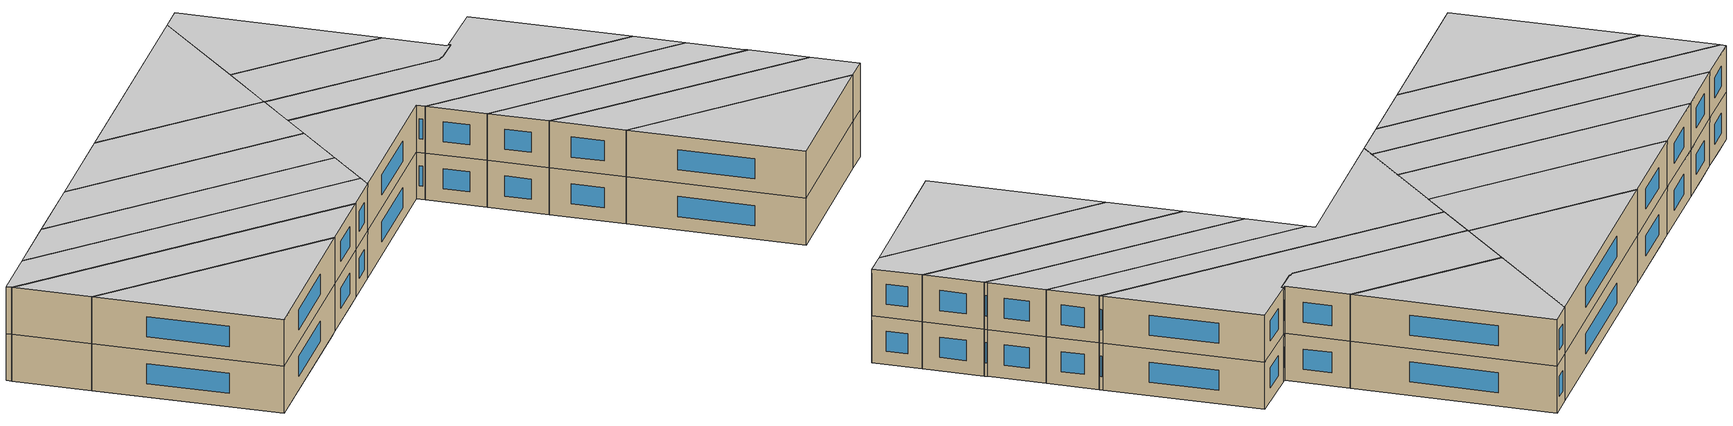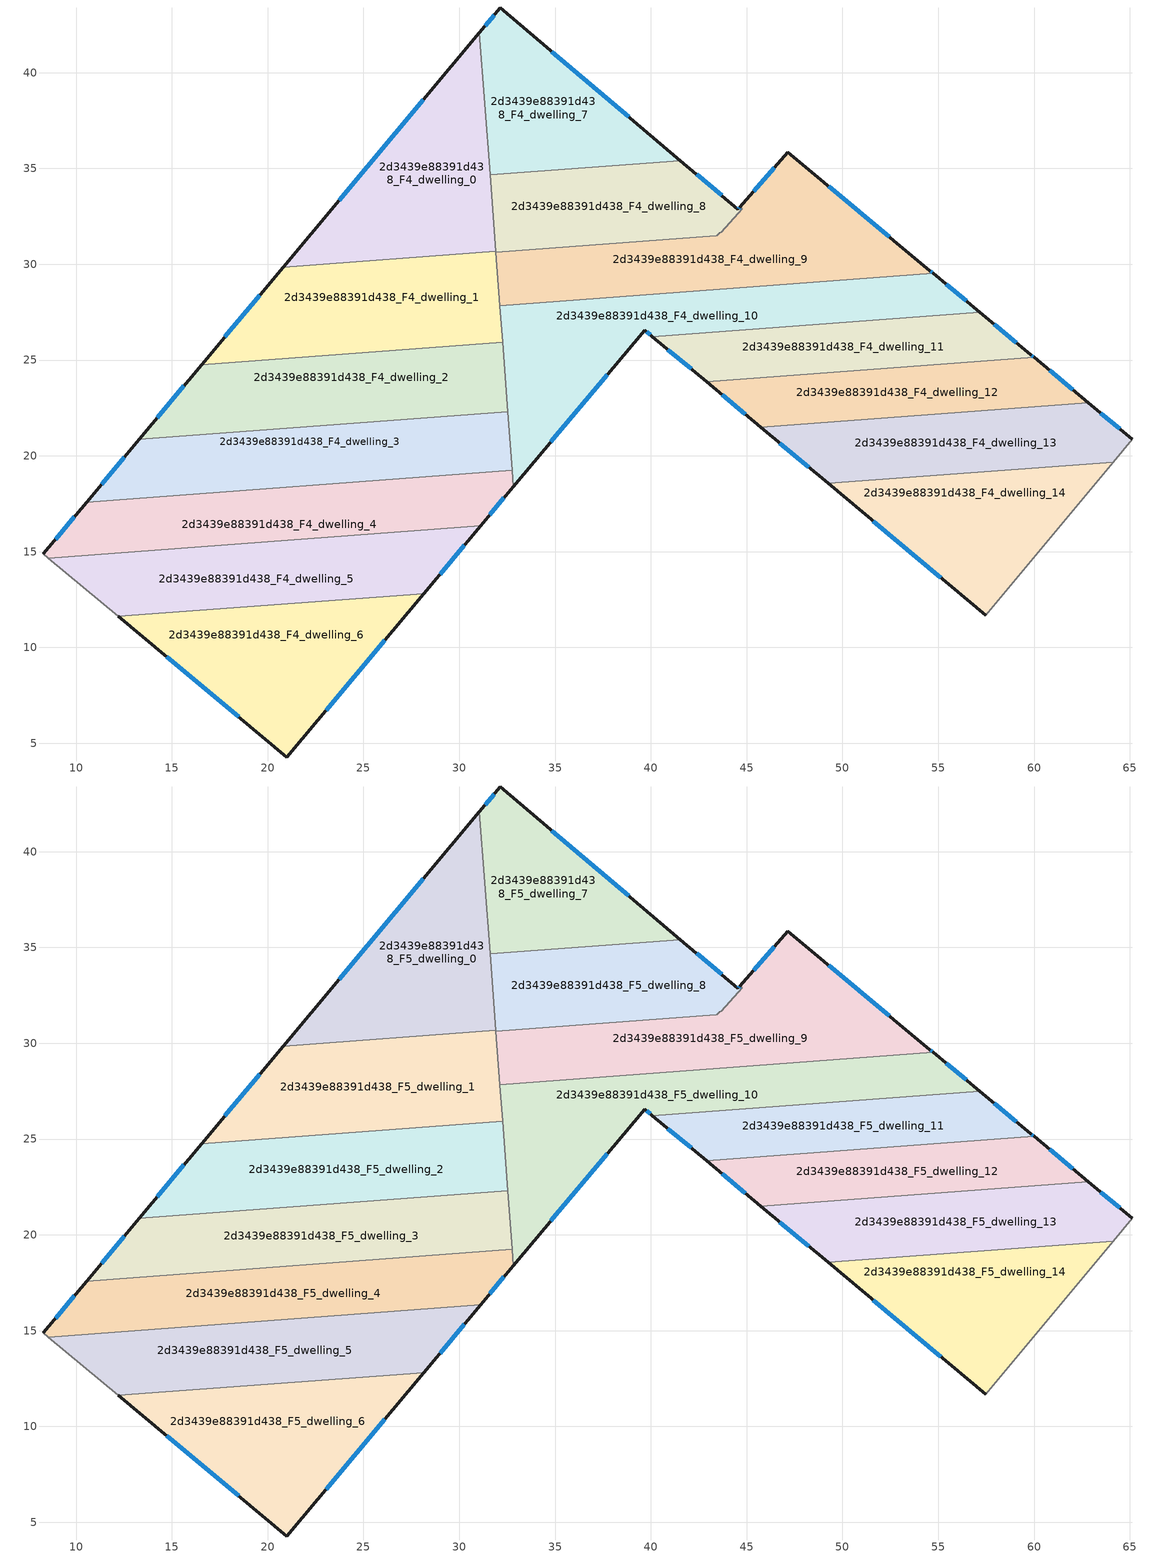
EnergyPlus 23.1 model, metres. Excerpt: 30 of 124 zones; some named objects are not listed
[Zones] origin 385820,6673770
2d3439e88391d438_F4_dwelling_0
 floor adiabatic (EU_floor_Construction): 31.05,42.09 31.91,30.67 20.8,29.84 z12
 wall outside (EU_wall_Construction): 31.05,42.09 20.8,29.84 z12:15
 wall to 2d3439e88391d438_F4_dwelling_1 (EU_wall_Construction): 20.8,29.84 31.91,30.67 z12:15
 wall to 2d3439e88391d438_F4_dwelling_7 (EU_wall_Construction): 31.61,34.67 31.05,42.09 z12:15
 wall to 2d3439e88391d438_F4_dwelling_8 (EU_wall_Construction): 31.91,30.67 31.61,34.67 z12:15
 window (EU_Window_Construction): 28.12,38.59 23.73,33.34 z12.86:14.14
2d3439e88391d438_F4_dwelling_1
 floor to 2d3439e88391d438_F3_dwelling_1 (EU_floor_Construction): 31.91,30.67 32.18,26.98 17.49,25.88 20.8,29.84 z12
 floor to 2d3439e88391d438_F3_dwelling_2 (EU_floor_Construction): 32.18,26.98 32.26,25.94 16.56,24.77 17.49,25.88 z12
 wall outside (EU_wall_Construction): 20.8,29.84 16.56,24.76 z12:15
 wall to 2d3439e88391d438_F4_dwelling_2 (EU_wall_Construction): 16.56,24.76 32.26,25.94 z12:15
 wall to 2d3439e88391d438_F4_dwelling_9 (EU_wall_Construction): 32.12,27.84 31.91,30.62 z12:15
 wall to 2d3439e88391d438_F4_dwelling_10 (EU_wall_Construction): 32.26,25.94 32.12,27.84 z12:15
 wall to 2d3439e88391d438_F4_dwelling_8 (EU_wall_Construction): 31.91,30.62 31.91,30.67 z12:15
 window (EU_Window_Construction): 19.59,28.39 17.77,26.21 z12.86:14.14
2d3439e88391d438_F4_dwelling_10
 floor to 2d3439e88391d438_F3_dwelling_11 (EU_floor_Construction): 57.16,27.5 40.08,26.22 39.67,26.57 32.83,18.39 32.12,27.84 54.73,29.53 z12
 wall outside (EU_wall_Construction): 57.16,27.5 54.73,29.53 / 32.83,18.39 39.67,26.57 40.08,26.22 z12:15
 wall to 2d3439e88391d438_F4_dwelling_9 (EU_wall_Construction): 54.73,29.53 32.12,27.84 z12:15
 wall to 2d3439e88391d438_F4_dwelling_11 (EU_wall_Construction): 40.08,26.22 57.16,27.5 z12:15
 wall to 2d3439e88391d438_F4_dwelling_2 (EU_wall_Construction): 32.26,25.94 32.53,22.31 z12:15
 wall to 2d3439e88391d438_F4_dwelling_3 (EU_wall_Construction): 32.53,22.31 32.76,19.25 z12:15
 wall to 2d3439e88391d438_F4_dwelling_4 (EU_wall_Construction): 32.76,19.25 32.83,18.39 z12:15
 window (EU_Window_Construction): 56.47,28.08 55.42,28.95 / 39.79,26.47 39.96,26.32 / 34.78,20.73 37.72,24.23 z12.86:14.14
2d3439e88391d438_F4_dwelling_11
 floor to 2d3439e88391d438_F3_dwelling_12 (EU_floor_Construction): 59.84,25.27 60,25.13 42.91,23.86 40.08,26.22 57.16,27.5 z12
 wall outside (EU_wall_Construction): 60,25.13 59.84,25.27 57.16,27.5 / 40.08,26.22 42.91,23.86 z12:15
 wall to 2d3439e88391d438_F4_dwelling_12 (EU_wall_Construction): 42.91,23.86 60,25.13 z12:15
 window (EU_Window_Construction): 59.07,25.91 57.93,26.87 / 59.95,25.17 59.88,25.23 / 40.89,25.55 42.1,24.53 z12.86:14.14
2d3439e88391d438_F4_dwelling_12
 floor to 2d3439e88391d438_F3_dwelling_13 (EU_floor_Construction): 62.83,22.78 45.73,21.5 42.91,23.86 60,25.13 z12
 wall outside (EU_wall_Construction): 42.91,23.86 45.73,21.5 / 62.83,22.78 60,25.13 z12:15
 wall to 2d3439e88391d438_F4_dwelling_13 (EU_wall_Construction): 45.73,21.5 62.83,22.78 z12:15
 window (EU_Window_Construction): 43.72,23.18 44.93,22.17 / 62.02,23.45 60.81,24.46 z12.86:14.14
2d3439e88391d438_F4_dwelling_13
 floor to 2d3439e88391d438_F3_dwelling_14 (EU_floor_Construction): 65.13,20.86 64.13,19.67 49.25,18.55 45.73,21.5 62.83,22.78 z12
 wall outside (EU_wall_Construction): 45.73,21.5 49.25,18.55 / 65.13,20.86 62.83,22.78 z12:15
 wall adiabatic (EU_wall_Construction): 64.13,19.67 65.13,20.86 z12:15
 wall to 2d3439e88391d438_F4_dwelling_14 (EU_wall_Construction): 49.25,18.55 64.13,19.67 z12:15
 window (EU_Window_Construction): 46.74,20.66 48.24,19.4 / 64.47,21.41 63.49,22.23 z12.86:14.14
2d3439e88391d438_F4_dwelling_14
 floor to 2d3439e88391d438_F3_dwelling_15 (EU_floor_Construction): 64.13,19.67 57.47,11.67 49.25,18.55 z12
 wall outside (EU_wall_Construction): 49.25,18.55 57.47,11.67 z12:15
 wall adiabatic (EU_wall_Construction): 57.47,11.67 64.13,19.67 z12:15
 window (EU_Window_Construction): 51.6,16.59 55.12,13.64 z12.86:14.14
2d3439e88391d438_F4_dwelling_2
 floor to 2d3439e88391d438_F3_dwelling_2 (EU_floor_Construction): 32.26,25.94 32.44,23.59 14.45,22.24 16.56,24.77 z12
 floor to 2d3439e88391d438_F3_dwelling_3 (EU_floor_Construction): 32.44,23.59 32.53,22.31 13.3,20.87 14.45,22.24 z12
 wall outside (EU_wall_Construction): 16.56,24.76 13.3,20.87 z12:15
 wall to 2d3439e88391d438_F4_dwelling_3 (EU_wall_Construction): 13.3,20.87 32.53,22.31 z12:15
 window (EU_Window_Construction): 15.63,23.65 14.23,21.98 z12.86:14.14
2d3439e88391d438_F4_dwelling_3
 floor to 2d3439e88391d438_F3_dwelling_3 (EU_floor_Construction): 32.53,22.31 32.65,20.73 11.88,19.17 13.3,20.87 z12
 floor to 2d3439e88391d438_F3_dwelling_4 (EU_floor_Construction): 32.65,20.73 32.76,19.25 10.55,17.59 11.88,19.17 z12
 wall outside (EU_wall_Construction): 13.3,20.87 10.55,17.59 z12:15
 wall to 2d3439e88391d438_F4_dwelling_4 (EU_wall_Construction): 10.55,17.59 32.76,19.25 z12:15
 window (EU_Window_Construction): 12.52,19.93 11.34,18.53 z12.86:14.14
2d3439e88391d438_F4_dwelling_4
 floor to 2d3439e88391d438_F3_dwelling_5 (EU_floor_Construction): 32.66,18.19 31.11,16.34 8.56,14.66 8.29,14.88 9.61,16.47 z12
 floor to 2d3439e88391d438_F3_dwelling_4 (EU_floor_Construction): 32.76,19.25 32.83,18.39 32.66,18.19 9.61,16.47 10.55,17.59 z12
 wall outside (EU_wall_Construction): 31.11,16.34 32.83,18.39 / 10.55,17.59 8.29,14.88 z12:15
 wall to 2d3439e88391d438_F4_dwelling_5 (EU_wall_Construction): 8.56,14.66 31.11,16.34 z12:15
 wall adiabatic (EU_wall_Construction): 8.29,14.88 8.56,14.66 z12:15
 window (EU_Window_Construction): 31.6,16.93 32.34,17.81 / 9.91,16.82 8.94,15.66 z12.86:14.14
2d3439e88391d438_F4_dwelling_5
 floor to 2d3439e88391d438_F3_dwelling_5 (EU_floor_Construction): 31.11,16.34 30.46,15.56 9.37,13.99 8.56,14.66 z12
 floor to 2d3439e88391d438_F3_dwelling_6 (EU_floor_Construction): 30.46,15.56 28.15,12.81 12.21,11.62 9.37,13.99 z12
 wall outside (EU_wall_Construction): 28.15,12.81 31.11,16.34 z12:15
 wall to 2d3439e88391d438_F4_dwelling_6 (EU_wall_Construction): 12.21,11.62 28.15,12.81 z12:15
 wall adiabatic (EU_wall_Construction): 8.56,14.66 12.21,11.62 z12:15
 window (EU_Window_Construction): 29,13.82 30.27,15.33 z12.86:14.14
2d3439e88391d438_F4_dwelling_6
 floor to 2d3439e88391d438_F3_dwelling_6 (EU_floor_Construction): 28.15,12.81 27.69,12.26 12.78,11.14 12.21,11.62 z12
 floor to 2d3439e88391d438_F3_dwelling_7 (EU_floor_Construction): 27.69,12.26 21.01,4.28 12.78,11.14 z12
 wall outside (EU_wall_Construction): 12.21,11.62 21.01,4.28 28.15,12.81 z12:15
 window (EU_Window_Construction): 14.72,9.52 18.49,6.38 / 23.05,6.72 26.11,10.37 z12.86:14.14
2d3439e88391d438_F4_dwelling_7
 floor to 2d3439e88391d438_F3_dwelling_8 (EU_floor_Construction): 41.54,35.41 31.61,34.67 31.05,42.09 32.13,43.37 z12
 wall outside (EU_wall_Construction): 41.54,35.41 32.13,43.37 31.05,42.09 z12:15
 wall to 2d3439e88391d438_F4_dwelling_8 (EU_wall_Construction): 31.61,34.67 41.54,35.41 z12:15
 window (EU_Window_Construction): 31.82,43.01 31.36,42.45 / 38.85,37.69 34.82,41.1 z12.86:14.14
2d3439e88391d438_F4_dwelling_8
 floor to 2d3439e88391d438_F3_dwelling_9 (EU_floor_Construction): 44.65,32.99 44.76,32.89 44.56,32.66 43.68,31.66 43.59,31.65 43.43,31.48 31.91,30.62 31.61,34.67 41.54,35.41 44.55,32.87 z12
 wall outside (EU_wall_Construction): 44.65,32.99 44.55,32.87 41.54,35.41 / 43.59,31.65 43.61,31.65 z12:15
 wall to 2d3439e88391d438_F4_dwelling_9 (EU_wall_Construction): 44.57,32.67 44.76,32.89 44.65,32.99 / 43.61,31.65 43.68,31.66 44.56,32.66 / 31.91,30.62 43.43,31.48 43.59,31.65 z12:15
 window (EU_Window_Construction): 43.69,33.6 42.4,34.68 / 44.62,32.95 44.58,32.9 z12.86:14.14
2d3439e88391d438_F4_dwelling_9
 floor to 2d3439e88391d438_F3_dwelling_10 (EU_floor_Construction): 54.56,29.67 54.73,29.53 32.12,27.84 31.91,30.62 43.43,31.49 43.61,31.65 43.68,31.66 44.57,32.67 44.76,32.89 44.65,32.99 47.16,35.84 z12
 wall outside (EU_wall_Construction): 54.73,29.53 54.56,29.67 47.16,35.84 44.65,32.99 / 43.61,31.65 43.6,31.65 z12:15
 window (EU_Window_Construction): 46.44,35.03 45.37,33.8 / 52.45,31.43 49.27,34.08 / 54.68,29.57 54.61,29.63 z12.86:14.14
2d3439e88391d438_F5_dwelling_0
 floor to 2d3439e88391d438_F4_dwelling_0 (EU_floor_Construction): 31.05,42.09 31.91,30.67 20.8,29.84 z15
 wall outside (EU_wall_Construction): 31.05,42.09 20.8,29.84 z15:18
 wall to 2d3439e88391d438_F5_dwelling_1 (EU_wall_Construction): 20.8,29.84 31.91,30.67 z15:18
 wall to 2d3439e88391d438_F5_dwelling_7 (EU_wall_Construction): 31.61,34.67 31.05,42.09 z15:18
 wall to 2d3439e88391d438_F5_dwelling_8 (EU_wall_Construction): 31.91,30.67 31.61,34.67 z15:18
 window (EU_Window_Construction): 28.12,38.59 23.73,33.34 z15.86:17.14
 ceiling to 2d3439e88391d438_F6_dwelling_0 (EU_floor_Construction): 31.91,30.67 31.05,42.09 20.8,29.84 z18
2d3439e88391d438_F5_dwelling_1
 floor to 2d3439e88391d438_F4_dwelling_1 (EU_floor_Construction): 31.91,30.67 32.26,25.94 16.56,24.76 20.8,29.84 z15
 wall outside (EU_wall_Construction): 20.8,29.84 16.56,24.76 z15:18
 wall to 2d3439e88391d438_F5_dwelling_2 (EU_wall_Construction): 16.56,24.76 32.26,25.94 z15:18
 wall to 2d3439e88391d438_F5_dwelling_9 (EU_wall_Construction): 32.12,27.84 31.91,30.62 z15:18
 wall to 2d3439e88391d438_F5_dwelling_10 (EU_wall_Construction): 32.26,25.94 32.12,27.84 z15:18
 wall to 2d3439e88391d438_F5_dwelling_8 (EU_wall_Construction): 31.91,30.62 31.91,30.67 z15:18
 window (EU_Window_Construction): 19.59,28.39 17.77,26.21 z15.86:17.14
 ceiling to 2d3439e88391d438_F6_dwelling_1 (EU_floor_Construction): 32.26,25.94 31.91,30.67 20.8,29.84 16.56,24.76 z18
2d3439e88391d438_F5_dwelling_10
 floor to 2d3439e88391d438_F4_dwelling_10 (EU_floor_Construction): 57.16,27.5 40.08,26.22 39.67,26.57 32.83,18.39 32.12,27.84 54.73,29.53 z15
 wall outside (EU_wall_Construction): 57.16,27.5 54.73,29.53 / 32.83,18.39 39.67,26.57 40.08,26.22 z15:18
 wall to 2d3439e88391d438_F5_dwelling_9 (EU_wall_Construction): 54.73,29.53 32.12,27.84 z15:18
 wall to 2d3439e88391d438_F5_dwelling_11 (EU_wall_Construction): 40.08,26.22 57.16,27.5 z15:18
 wall to 2d3439e88391d438_F5_dwelling_2 (EU_wall_Construction): 32.26,25.94 32.53,22.31 z15:18
 wall to 2d3439e88391d438_F5_dwelling_3 (EU_wall_Construction): 32.53,22.31 32.76,19.25 z15:18
 wall to 2d3439e88391d438_F5_dwelling_4 (EU_wall_Construction): 32.76,19.25 32.83,18.39 z15:18
 window (EU_Window_Construction): 56.47,28.08 55.42,28.95 / 39.79,26.47 39.96,26.32 / 34.78,20.73 37.72,24.23 z15.86:17.14
 ceiling to 2d3439e88391d438_F6_dwelling_10 (EU_floor_Construction): 57.16,27.5 54.73,29.53 32.12,27.84 32.83,18.39 39.67,26.57 40.08,26.22 z18
2d3439e88391d438_F5_dwelling_11
 floor to 2d3439e88391d438_F4_dwelling_11 (EU_floor_Construction): 59.84,25.27 60,25.13 42.91,23.86 40.08,26.22 57.16,27.5 z15
 wall outside (EU_wall_Construction): 60,25.13 59.84,25.27 57.16,27.5 / 40.08,26.22 42.91,23.86 z15:18
 wall to 2d3439e88391d438_F5_dwelling_12 (EU_wall_Construction): 42.91,23.86 60,25.13 z15:18
 window (EU_Window_Construction): 59.07,25.91 57.93,26.87 / 59.95,25.17 59.88,25.23 / 40.89,25.55 42.1,24.53 z15.86:17.14
 ceiling to 2d3439e88391d438_F6_dwelling_11 (EU_floor_Construction): 60,25.13 59.84,25.27 57.16,27.5 40.08,26.22 42.91,23.86 z18
2d3439e88391d438_F5_dwelling_12
 floor to 2d3439e88391d438_F4_dwelling_12 (EU_floor_Construction): 62.83,22.78 45.73,21.5 42.91,23.86 60,25.13 z15
 wall outside (EU_wall_Construction): 42.91,23.86 45.73,21.5 / 62.83,22.78 60,25.13 z15:18
 wall to 2d3439e88391d438_F5_dwelling_13 (EU_wall_Construction): 45.73,21.5 62.83,22.78 z15:18
 window (EU_Window_Construction): 43.72,23.18 44.93,22.17 / 62.02,23.45 60.81,24.46 z15.86:17.14
 ceiling to 2d3439e88391d438_F6_dwelling_12 (EU_floor_Construction): 62.83,22.78 60,25.13 42.91,23.86 45.73,21.5 z18
2d3439e88391d438_F5_dwelling_13
 floor to 2d3439e88391d438_F4_dwelling_13 (EU_floor_Construction): 65.13,20.86 64.13,19.67 49.25,18.55 45.73,21.5 62.83,22.78 z15
 wall outside (EU_wall_Construction): 45.73,21.5 49.25,18.55 / 65.13,20.86 62.83,22.78 z15:18
 wall adiabatic (EU_wall_Construction): 64.13,19.67 65.13,20.86 z15:18
 wall to 2d3439e88391d438_F5_dwelling_14 (EU_wall_Construction): 49.25,18.55 64.13,19.67 z15:18
 window (EU_Window_Construction): 46.74,20.66 48.24,19.4 / 64.47,21.41 63.49,22.23 z15.86:17.14
 ceiling to 2d3439e88391d438_F6_dwelling_13 (EU_floor_Construction): 64.13,19.67 65.13,20.86 62.83,22.78 45.73,21.5 49.25,18.55 z18
2d3439e88391d438_F5_dwelling_14
 floor to 2d3439e88391d438_F4_dwelling_14 (EU_floor_Construction): 64.13,19.67 57.47,11.67 49.25,18.55 z15
 wall outside (EU_wall_Construction): 49.25,18.55 57.47,11.67 z15:18
 wall adiabatic (EU_wall_Construction): 57.47,11.67 64.13,19.67 z15:18
 window (EU_Window_Construction): 51.6,16.59 55.12,13.64 z15.86:17.14
 ceiling to 2d3439e88391d438_F6_dwelling_14 (EU_floor_Construction): 57.47,11.67 64.13,19.67 49.25,18.55 z18
2d3439e88391d438_F5_dwelling_2
 floor to 2d3439e88391d438_F4_dwelling_2 (EU_floor_Construction): 32.26,25.94 32.53,22.31 13.3,20.87 16.56,24.76 z15
 wall outside (EU_wall_Construction): 16.56,24.76 13.3,20.87 z15:18
 wall to 2d3439e88391d438_F5_dwelling_3 (EU_wall_Construction): 13.3,20.87 32.53,22.31 z15:18
 window (EU_Window_Construction): 15.63,23.65 14.23,21.98 z15.86:17.14
 ceiling to 2d3439e88391d438_F6_dwelling_2 (EU_floor_Construction): 32.53,22.31 32.26,25.94 16.56,24.76 13.3,20.87 z18
2d3439e88391d438_F5_dwelling_3
 floor to 2d3439e88391d438_F4_dwelling_3 (EU_floor_Construction): 32.53,22.31 32.76,19.25 10.55,17.59 13.3,20.87 z15
 wall outside (EU_wall_Construction): 13.3,20.87 10.55,17.59 z15:18
 wall to 2d3439e88391d438_F5_dwelling_4 (EU_wall_Construction): 10.55,17.59 32.76,19.25 z15:18
 window (EU_Window_Construction): 12.52,19.93 11.34,18.53 z15.86:17.14
 ceiling to 2d3439e88391d438_F6_dwelling_3 (EU_floor_Construction): 32.76,19.25 32.53,22.31 13.3,20.87 10.55,17.59 z18
2d3439e88391d438_F5_dwelling_4
 floor to 2d3439e88391d438_F4_dwelling_4 (EU_floor_Construction): 32.76,19.25 32.83,18.39 31.11,16.34 8.56,14.66 8.29,14.88 10.55,17.59 z15
 wall outside (EU_wall_Construction): 31.11,16.34 32.83,18.39 / 10.55,17.59 8.29,14.88 z15:18
 wall to 2d3439e88391d438_F5_dwelling_5 (EU_wall_Construction): 8.56,14.66 31.11,16.34 z15:18
 wall adiabatic (EU_wall_Construction): 8.29,14.88 8.56,14.66 z15:18
 window (EU_Window_Construction): 31.6,16.93 32.34,17.81 / 9.91,16.82 8.94,15.66 z15.86:17.14
 ceiling to 2d3439e88391d438_F6_dwelling_4 (EU_floor_Construction): 31.11,16.34 32.83,18.39 32.76,19.25 10.55,17.59 8.29,14.88 8.56,14.66 z18
2d3439e88391d438_F5_dwelling_5
 floor to 2d3439e88391d438_F4_dwelling_5 (EU_floor_Construction): 31.11,16.34 28.15,12.81 12.21,11.62 8.56,14.66 z15
 wall outside (EU_wall_Construction): 28.15,12.81 31.11,16.34 z15:18
 wall to 2d3439e88391d438_F5_dwelling_6 (EU_wall_Construction): 12.21,11.62 28.15,12.81 z15:18
 wall adiabatic (EU_wall_Construction): 8.56,14.66 12.21,11.62 z15:18
 window (EU_Window_Construction): 29,13.82 30.27,15.33 z15.86:17.14
 ceiling to 2d3439e88391d438_F6_dwelling_5 (EU_floor_Construction): 28.15,12.81 31.11,16.34 8.56,14.66 12.21,11.62 z18
2d3439e88391d438_F5_dwelling_6
 floor to 2d3439e88391d438_F4_dwelling_6 (EU_floor_Construction): 28.15,12.81 21.01,4.28 12.21,11.62 z15
 wall outside (EU_wall_Construction): 12.21,11.62 21.01,4.28 28.15,12.81 z15:18
 window (EU_Window_Construction): 14.72,9.52 18.49,6.38 / 23.05,6.72 26.11,10.37 z15.86:17.14
 ceiling to 2d3439e88391d438_F6_dwelling_6 (EU_floor_Construction): 21.01,4.28 28.15,12.81 12.21,11.62 z18
2d3439e88391d438_F5_dwelling_7
 floor to 2d3439e88391d438_F4_dwelling_7 (EU_floor_Construction): 41.54,35.41 31.61,34.67 31.05,42.09 32.13,43.37 z15
 wall outside (EU_wall_Construction): 41.54,35.41 32.13,43.37 31.05,42.09 z15:18
 wall to 2d3439e88391d438_F5_dwelling_8 (EU_wall_Construction): 31.61,34.67 41.54,35.41 z15:18
 window (EU_Window_Construction): 31.82,43.01 31.36,42.45 / 38.85,37.69 34.82,41.1 z15.86:17.14
 ceiling to 2d3439e88391d438_F6_dwelling_7 (EU_floor_Construction): 41.54,35.41 32.13,43.37 31.05,42.09 31.61,34.67 z18
2d3439e88391d438_F5_dwelling_8
 floor to 2d3439e88391d438_F4_dwelling_8 (EU_floor_Construction): 44.65,32.99 44.76,32.89 44.56,32.66 43.68,31.66 43.59,31.65 43.43,31.48 31.91,30.62 31.61,34.67 41.54,35.41 44.55,32.87 z15
 wall outside (EU_wall_Construction): 44.65,32.99 44.55,32.87 41.54,35.41 / 43.59,31.65 43.61,31.65 z15:18
 wall to 2d3439e88391d438_F5_dwelling_9 (EU_wall_Construction): 44.57,32.67 44.76,32.89 44.65,32.99 / 43.61,31.65 43.68,31.66 44.56,32.66 / 31.91,30.62 43.43,31.48 43.59,31.65 z15:18
 window (EU_Window_Construction): 43.69,33.6 42.4,34.68 / 44.62,32.95 44.58,32.9 z15.86:17.14
 ceiling to 2d3439e88391d438_F6_dwelling_8 (EU_floor_Construction): 43.68,31.66 44.56,32.66 44.76,32.89 44.65,32.99 44.55,32.87 41.54,35.41 31.61,34.67 31.91,30.62 43.43,31.48 43.59,31.65 z18
2d3439e88391d438_F5_dwelling_9
 floor to 2d3439e88391d438_F4_dwelling_9 (EU_floor_Construction): 54.56,29.67 54.73,29.53 32.12,27.84 31.91,30.62 43.43,31.49 43.61,31.65 43.68,31.66 44.57,32.67 44.76,32.89 44.65,32.99 47.16,35.84 z15
 wall outside (EU_wall_Construction): 54.73,29.53 54.56,29.67 47.16,35.84 44.65,32.99 / 43.61,31.65 43.6,31.65 z15:18
 window (EU_Window_Construction): 46.44,35.03 45.37,33.8 / 52.45,31.43 49.27,34.08 / 54.68,29.57 54.61,29.63 z15.86:17.14
 ceiling to 2d3439e88391d438_F6_dwelling_9 (EU_floor_Construction): 54.73,29.53 54.56,29.67 47.16,35.84 44.65,32.99 44.76,32.89 44.57,32.67 43.68,31.66 43.61,31.65 43.43,31.49 31.91,30.62 32.12,27.84 z18
[Building]
EU S2 Campaign: North Axis=0; Terrain=City; Solar Distribution=FullExterior
[Site:Location]
Helsinki-Vantaa.AP: Latitude=60.317; Longitude=24.963; Time Zone=2; Elevation=54.6
[SizingPeriod:WeatherFileDays]
AnnualSizingPeriod: Begin Month=1; Begin Day of Month=1; End Month=12; End Day of Month=31; Day of Week for Start Day=Monday; Use Weather File Daylight Saving Period=No; Use Weather File Rain and Snow Indicators=No
[MATERIAL]
EU_InternalMass_Material: Roughness=MediumRough; Thickness=0.1; Conductivity=1; Density=1800; Specific Heat=900; Thermal Absorptance=0.9; Solar Absorptance=0.7; Visible Absorptance=0.7
[MATERIAL:NOMASS] Roughness=MediumRough; Thermal Absorptance=0.9; Solar Absorptance=0.7; Visible Absorptance=0.7
Name | Thermal Resistance
EU_wall_NoMass | 1.10183
EU_floor_NoMass | 1.70606
[WINDOWMATERIAL:SIMPLEGLAZINGSYSTEM]
EU_Window_SimpleGlazing: UFactor=3.11035; Solar Heat Gain Coefficient=0.8; Visible Transmittance=0.8
[CONSTRUCTION]
EU_wall_Construction: EU_wall_NoMass
EU_floor_Construction: EU_floor_NoMass
EU_Window_Construction: EU_Window_SimpleGlazing
EU_InternalMass_Construction: EU_InternalMass_Material
[ZONE] Type=1; Multiplier=1; Ceiling Height=autocalculate; Floor Area=autocalculate; Part of Total Floor Area=Yes
Name | Volume
2d3439e88391d438_F4_dwelling_0; 2d3439e88391d438_F5_dwelling_0 | 191.226
2d3439e88391d438_F4_dwelling_1; 2d3439e88391d438_F5_dwelling_1 | 191.208
2d3439e88391d438_F4_dwelling_10; 2d3439e88391d438_F5_dwelling_10 | 234.283
2d3439e88391d438_F4_dwelling_11; 2d3439e88391d438_F5_dwelling_11 | 132.231
2d3439e88391d438_F4_dwelling_12; 2d3439e88391d438_F5_dwelling_12 | 131.886
2d3439e88391d438_F4_dwelling_13; 2d3439e88391d438_F5_dwelling_13 | 160.685
2d3439e88391d438_F4_dwelling_14; 2d3439e88391d438_F5_dwelling_14 | 167.336
2d3439e88391d438_F4_dwelling_2; 2d3439e88391d438_F5_dwelling_2 | 191.234
2d3439e88391d438_F4_dwelling_3; 2d3439e88391d438_F5_dwelling_3 | 191.284
2d3439e88391d438_F4_dwelling_4; 2d3439e88391d438_F5_dwelling_4 | 191.175
2d3439e88391d438_F4_dwelling_5; 2d3439e88391d438_F5_dwelling_5 | 191.249
2d3439e88391d438_F4_dwelling_6; 2d3439e88391d438_F5_dwelling_6 | 191.219
2d3439e88391d438_F4_dwelling_7; 2d3439e88391d438_F5_dwelling_7 | 142.233
2d3439e88391d438_F4_dwelling_8; 2d3439e88391d438_F5_dwelling_8 | 142.157
2d3439e88391d438_F4_dwelling_9; 2d3439e88391d438_F5_dwelling_9 | 227.856
[INTERNALMASS] Construction=EU_InternalMass_Construction
Name | Zone or ZoneList | Surface Area
2d3439e88391d438_F4_dwelling_0_EU_InternalMass | 2d3439e88391d438_F4_dwelling_0 | 63.7419
2d3439e88391d438_F4_dwelling_1_EU_InternalMass | 2d3439e88391d438_F4_dwelling_1 | 63.7363
2d3439e88391d438_F4_dwelling_2_EU_InternalMass | 2d3439e88391d438_F4_dwelling_2 | 63.7446
2d3439e88391d438_F4_dwelling_3_EU_InternalMass | 2d3439e88391d438_F4_dwelling_3 | 63.7614
2d3439e88391d438_F4_dwelling_4_EU_InternalMass | 2d3439e88391d438_F4_dwelling_4 | 63.7248
2d3439e88391d438_F4_dwelling_5_EU_InternalMass | 2d3439e88391d438_F4_dwelling_5 | 63.7494
2d3439e88391d438_F4_dwelling_6_EU_InternalMass | 2d3439e88391d438_F4_dwelling_6 | 63.7398
2d3439e88391d438_F4_dwelling_7_EU_InternalMass | 2d3439e88391d438_F4_dwelling_7 | 47.4139
2d3439e88391d438_F4_dwelling_8_EU_InternalMass | 2d3439e88391d438_F4_dwelling_8 | 47.3926
2d3439e88391d438_F4_dwelling_9_EU_InternalMass | 2d3439e88391d438_F4_dwelling_9 | 75.9204
2d3439e88391d438_F4_dwelling_10_EU_InternalMass | 2d3439e88391d438_F4_dwelling_10 | 78.1044
2d3439e88391d438_F4_dwelling_11_EU_InternalMass | 2d3439e88391d438_F4_dwelling_11 | 44.0696
2d3439e88391d438_F4_dwelling_12_EU_InternalMass | 2d3439e88391d438_F4_dwelling_12 | 43.9717
2d3439e88391d438_F4_dwelling_13_EU_InternalMass | 2d3439e88391d438_F4_dwelling_13 | 53.5613
2d3439e88391d438_F4_dwelling_14_EU_InternalMass | 2d3439e88391d438_F4_dwelling_14 | 55.7788
2d3439e88391d438_F5_dwelling_0_EU_InternalMass | 2d3439e88391d438_F5_dwelling_0 | 63.7419
2d3439e88391d438_F5_dwelling_1_EU_InternalMass | 2d3439e88391d438_F5_dwelling_1 | 63.7363
2d3439e88391d438_F5_dwelling_2_EU_InternalMass | 2d3439e88391d438_F5_dwelling_2 | 63.7446
2d3439e88391d438_F5_dwelling_3_EU_InternalMass | 2d3439e88391d438_F5_dwelling_3 | 63.7614
2d3439e88391d438_F5_dwelling_4_EU_InternalMass | 2d3439e88391d438_F5_dwelling_4 | 63.7248
2d3439e88391d438_F5_dwelling_5_EU_InternalMass | 2d3439e88391d438_F5_dwelling_5 | 63.7494
2d3439e88391d438_F5_dwelling_6_EU_InternalMass | 2d3439e88391d438_F5_dwelling_6 | 63.7398
2d3439e88391d438_F5_dwelling_7_EU_InternalMass | 2d3439e88391d438_F5_dwelling_7 | 47.4139
2d3439e88391d438_F5_dwelling_8_EU_InternalMass | 2d3439e88391d438_F5_dwelling_8 | 47.3926
2d3439e88391d438_F5_dwelling_9_EU_InternalMass | 2d3439e88391d438_F5_dwelling_9 | 75.9204
2d3439e88391d438_F5_dwelling_10_EU_InternalMass | 2d3439e88391d438_F5_dwelling_10 | 78.1044
2d3439e88391d438_F5_dwelling_11_EU_InternalMass | 2d3439e88391d438_F5_dwelling_11 | 44.0696
2d3439e88391d438_F5_dwelling_12_EU_InternalMass | 2d3439e88391d438_F5_dwelling_12 | 43.9717
2d3439e88391d438_F5_dwelling_13_EU_InternalMass | 2d3439e88391d438_F5_dwelling_13 | 53.5613
2d3439e88391d438_F5_dwelling_14_EU_InternalMass | 2d3439e88391d438_F5_dwelling_14 | 55.7788
[OTHEREQUIPMENT] Fuel Type=Electricity; Design Level Calculation Method=Watts/Area; Power per Zone Floor Area=1; Fraction Latent=0; Fraction Radiant=0; Fraction Lost=0; Carbon Dioxide Generation Rate=0; EndUse Subcategory=EU_Step8_InternalGains
Name | Zone or ZoneList or Space or SpaceList | Schedule
EU_Step8_InternalGain_2d3439e88391d438_F4_dwelling_0_f000 | 2d3439e88391d438_F4_dwelling_0 | EU_Step8_GainSchedule_2d3439e88391d438_F4_dwelling_0_f000
EU_Step8_InternalGain_2d3439e88391d438_F4_dwelling_1_f000 | 2d3439e88391d438_F4_dwelling_1 | EU_Step8_GainSchedule_2d3439e88391d438_F4_dwelling_1_f000
EU_Step8_InternalGain_2d3439e88391d438_F4_dwelling_2_f000 | 2d3439e88391d438_F4_dwelling_2 | EU_Step8_GainSchedule_2d3439e88391d438_F4_dwelling_2_f000
EU_Step8_InternalGain_2d3439e88391d438_F4_dwelling_3_f000 | 2d3439e88391d438_F4_dwelling_3 | EU_Step8_GainSchedule_2d3439e88391d438_F4_dwelling_3_f000
EU_Step8_InternalGain_2d3439e88391d438_F4_dwelling_4_f000 | 2d3439e88391d438_F4_dwelling_4 | EU_Step8_GainSchedule_2d3439e88391d438_F4_dwelling_4_f000
EU_Step8_InternalGain_2d3439e88391d438_F4_dwelling_5_f000 | 2d3439e88391d438_F4_dwelling_5 | EU_Step8_GainSchedule_2d3439e88391d438_F4_dwelling_5_f000
EU_Step8_InternalGain_2d3439e88391d438_F4_dwelling_6_f000 | 2d3439e88391d438_F4_dwelling_6 | EU_Step8_GainSchedule_2d3439e88391d438_F4_dwelling_6_f000
EU_Step8_InternalGain_2d3439e88391d438_F4_dwelling_7_f000 | 2d3439e88391d438_F4_dwelling_7 | EU_Step8_GainSchedule_2d3439e88391d438_F4_dwelling_7_f000
EU_Step8_InternalGain_2d3439e88391d438_F4_dwelling_8_f000 | 2d3439e88391d438_F4_dwelling_8 | EU_Step8_GainSchedule_2d3439e88391d438_F4_dwelling_8_f000
EU_Step8_InternalGain_2d3439e88391d438_F4_dwelling_9_f000 | 2d3439e88391d438_F4_dwelling_9 | EU_Step8_GainSchedule_2d3439e88391d438_F4_dwelling_9_f000
EU_Step8_InternalGain_2d3439e88391d438_F4_dwelling_10_f000 | 2d3439e88391d438_F4_dwelling_10 | EU_Step8_GainSchedule_2d3439e88391d438_F4_dwelling_10_f000
EU_Step8_InternalGain_2d3439e88391d438_F4_dwelling_11_f000 | 2d3439e88391d438_F4_dwelling_11 | EU_Step8_GainSchedule_2d3439e88391d438_F4_dwelling_11_f000
EU_Step8_InternalGain_2d3439e88391d438_F4_dwelling_12_f000 | 2d3439e88391d438_F4_dwelling_12 | EU_Step8_GainSchedule_2d3439e88391d438_F4_dwelling_12_f000
EU_Step8_InternalGain_2d3439e88391d438_F4_dwelling_13_f000 | 2d3439e88391d438_F4_dwelling_13 | EU_Step8_GainSchedule_2d3439e88391d438_F4_dwelling_13_f000
EU_Step8_InternalGain_2d3439e88391d438_F4_dwelling_14_f000 | 2d3439e88391d438_F4_dwelling_14 | EU_Step8_GainSchedule_2d3439e88391d438_F4_dwelling_14_f000
EU_Step8_InternalGain_2d3439e88391d438_F5_dwelling_0_f000 | 2d3439e88391d438_F5_dwelling_0 | EU_Step8_GainSchedule_2d3439e88391d438_F5_dwelling_0_f000
EU_Step8_InternalGain_2d3439e88391d438_F5_dwelling_1_f000 | 2d3439e88391d438_F5_dwelling_1 | EU_Step8_GainSchedule_2d3439e88391d438_F5_dwelling_1_f000
EU_Step8_InternalGain_2d3439e88391d438_F5_dwelling_2_f000 | 2d3439e88391d438_F5_dwelling_2 | EU_Step8_GainSchedule_2d3439e88391d438_F5_dwelling_2_f000
EU_Step8_InternalGain_2d3439e88391d438_F5_dwelling_3_f000 | 2d3439e88391d438_F5_dwelling_3 | EU_Step8_GainSchedule_2d3439e88391d438_F5_dwelling_3_f000
EU_Step8_InternalGain_2d3439e88391d438_F5_dwelling_4_f000 | 2d3439e88391d438_F5_dwelling_4 | EU_Step8_GainSchedule_2d3439e88391d438_F5_dwelling_4_f000
EU_Step8_InternalGain_2d3439e88391d438_F5_dwelling_5_f000 | 2d3439e88391d438_F5_dwelling_5 | EU_Step8_GainSchedule_2d3439e88391d438_F5_dwelling_5_f000
EU_Step8_InternalGain_2d3439e88391d438_F5_dwelling_6_f000 | 2d3439e88391d438_F5_dwelling_6 | EU_Step8_GainSchedule_2d3439e88391d438_F5_dwelling_6_f000
EU_Step8_InternalGain_2d3439e88391d438_F5_dwelling_7_f000 | 2d3439e88391d438_F5_dwelling_7 | EU_Step8_GainSchedule_2d3439e88391d438_F5_dwelling_7_f000
EU_Step8_InternalGain_2d3439e88391d438_F5_dwelling_8_f000 | 2d3439e88391d438_F5_dwelling_8 | EU_Step8_GainSchedule_2d3439e88391d438_F5_dwelling_8_f000
EU_Step8_InternalGain_2d3439e88391d438_F5_dwelling_9_f000 | 2d3439e88391d438_F5_dwelling_9 | EU_Step8_GainSchedule_2d3439e88391d438_F5_dwelling_9_f000
EU_Step8_InternalGain_2d3439e88391d438_F5_dwelling_10_f000 | 2d3439e88391d438_F5_dwelling_10 | EU_Step8_GainSchedule_2d3439e88391d438_F5_dwelling_10_f000
EU_Step8_InternalGain_2d3439e88391d438_F5_dwelling_11_f000 | 2d3439e88391d438_F5_dwelling_11 | EU_Step8_GainSchedule_2d3439e88391d438_F5_dwelling_11_f000
EU_Step8_InternalGain_2d3439e88391d438_F5_dwelling_12_f000 | 2d3439e88391d438_F5_dwelling_12 | EU_Step8_GainSchedule_2d3439e88391d438_F5_dwelling_12_f000
EU_Step8_InternalGain_2d3439e88391d438_F5_dwelling_13_f000 | 2d3439e88391d438_F5_dwelling_13 | EU_Step8_GainSchedule_2d3439e88391d438_F5_dwelling_13_f000
EU_Step8_InternalGain_2d3439e88391d438_F5_dwelling_14_f000 | 2d3439e88391d438_F5_dwelling_14 | EU_Step8_GainSchedule_2d3439e88391d438_F5_dwelling_14_f000
[ZONEVENTILATION:DESIGNFLOWRATE] Schedule=EU_AlwaysOn; Design Flow Rate Calculation Method=AirChanges/Hour; Air Changes per Hour=0.756316; Ventilation Type=Natural; Fan Pressure Rise=0; Fan Total Efficiency=1; Constant Term Coefficient=1; Temperature Term Coefficient=0; Velocity Term Coefficient=0; Velocity Squared Term Coefficient=0; Minimum Indoor Temperature=-100; Maximum Indoor Temperature=100; Delta Temperature=-100; Minimum Outdoor Temperature=-100; Maximum Outdoor Temperature=100; Maximum Wind Speed=40
Name | Zone or ZoneList or Space or SpaceList
EU_ConstantAir_2d3439e88391d438_F4_dwelling_0 | 2d3439e88391d438_F4_dwelling_0
EU_ConstantAir_2d3439e88391d438_F4_dwelling_1 | 2d3439e88391d438_F4_dwelling_1
EU_ConstantAir_2d3439e88391d438_F4_dwelling_2 | 2d3439e88391d438_F4_dwelling_2
EU_ConstantAir_2d3439e88391d438_F4_dwelling_3 | 2d3439e88391d438_F4_dwelling_3
EU_ConstantAir_2d3439e88391d438_F4_dwelling_4 | 2d3439e88391d438_F4_dwelling_4
EU_ConstantAir_2d3439e88391d438_F4_dwelling_5 | 2d3439e88391d438_F4_dwelling_5
EU_ConstantAir_2d3439e88391d438_F4_dwelling_6 | 2d3439e88391d438_F4_dwelling_6
EU_ConstantAir_2d3439e88391d438_F4_dwelling_7 | 2d3439e88391d438_F4_dwelling_7
EU_ConstantAir_2d3439e88391d438_F4_dwelling_8 | 2d3439e88391d438_F4_dwelling_8
EU_ConstantAir_2d3439e88391d438_F4_dwelling_9 | 2d3439e88391d438_F4_dwelling_9
EU_ConstantAir_2d3439e88391d438_F4_dwelling_10 | 2d3439e88391d438_F4_dwelling_10
EU_ConstantAir_2d3439e88391d438_F4_dwelling_11 | 2d3439e88391d438_F4_dwelling_11
EU_ConstantAir_2d3439e88391d438_F4_dwelling_12 | 2d3439e88391d438_F4_dwelling_12
EU_ConstantAir_2d3439e88391d438_F4_dwelling_13 | 2d3439e88391d438_F4_dwelling_13
EU_ConstantAir_2d3439e88391d438_F4_dwelling_14 | 2d3439e88391d438_F4_dwelling_14
EU_ConstantAir_2d3439e88391d438_F5_dwelling_0 | 2d3439e88391d438_F5_dwelling_0
EU_ConstantAir_2d3439e88391d438_F5_dwelling_1 | 2d3439e88391d438_F5_dwelling_1
EU_ConstantAir_2d3439e88391d438_F5_dwelling_2 | 2d3439e88391d438_F5_dwelling_2
EU_ConstantAir_2d3439e88391d438_F5_dwelling_3 | 2d3439e88391d438_F5_dwelling_3
EU_ConstantAir_2d3439e88391d438_F5_dwelling_4 | 2d3439e88391d438_F5_dwelling_4
EU_ConstantAir_2d3439e88391d438_F5_dwelling_5 | 2d3439e88391d438_F5_dwelling_5
EU_ConstantAir_2d3439e88391d438_F5_dwelling_6 | 2d3439e88391d438_F5_dwelling_6
EU_ConstantAir_2d3439e88391d438_F5_dwelling_7 | 2d3439e88391d438_F5_dwelling_7
EU_ConstantAir_2d3439e88391d438_F5_dwelling_8 | 2d3439e88391d438_F5_dwelling_8
EU_ConstantAir_2d3439e88391d438_F5_dwelling_9 | 2d3439e88391d438_F5_dwelling_9
EU_ConstantAir_2d3439e88391d438_F5_dwelling_10 | 2d3439e88391d438_F5_dwelling_10
EU_ConstantAir_2d3439e88391d438_F5_dwelling_11 | 2d3439e88391d438_F5_dwelling_11
EU_ConstantAir_2d3439e88391d438_F5_dwelling_12 | 2d3439e88391d438_F5_dwelling_12
EU_ConstantAir_2d3439e88391d438_F5_dwelling_13 | 2d3439e88391d438_F5_dwelling_13
EU_ConstantAir_2d3439e88391d438_F5_dwelling_14 | 2d3439e88391d438_F5_dwelling_14
[HVACTEMPLATE:THERMOSTAT] Constant Heating Setpoint=20; Constant Cooling Setpoint=50
EU_HeatOnly_2d3439e88391d438_F2_dwelling_3; EU_HeatOnly_2d3439e88391d438_F2_dwelling_4; EU_HeatOnly_2d3439e88391d438_F2_dwelling_5; EU_HeatOnly_2d3439e88391d438_F2_dwelling_6; EU_HeatOnly_2d3439e88391d438_F2_dwelling_7; EU_HeatOnly_2d3439e88391d438_F2_dwelling_8; EU_HeatOnly_2d3439e88391d438_F2_dwelling_9; EU_HeatOnly_2d3439e88391d438_F2_dwelling_10; EU_HeatOnly_2d3439e88391d438_F2_dwelling_11; EU_HeatOnly_2d3439e88391d438_F2_dwelling_12; EU_HeatOnly_2d3439e88391d438_F2_dwelling_13; EU_HeatOnly_2d3439e88391d438_F2_dwelling_14; EU_HeatOnly_2d3439e88391d438_F2_dwelling_15; EU_HeatOnly_2d3439e88391d438_F3_dwelling_0; EU_HeatOnly_2d3439e88391d438_F3_dwelling_1; EU_HeatOnly_2d3439e88391d438_F3_dwelling_2; EU_HeatOnly_2d3439e88391d438_F3_dwelling_3; EU_HeatOnly_2d3439e88391d438_F3_dwelling_4; EU_HeatOnly_2d3439e88391d438_F3_dwelling_5; EU_HeatOnly_2d3439e88391d438_F3_dwelling_6; EU_HeatOnly_2d3439e88391d438_F3_dwelling_7; EU_HeatOnly_2d3439e88391d438_F3_dwelling_8; EU_HeatOnly_2d3439e88391d438_F3_dwelling_9; EU_HeatOnly_2d3439e88391d438_F3_dwelling_10; EU_HeatOnly_2d3439e88391d438_F3_dwelling_11; EU_HeatOnly_2d3439e88391d438_F3_dwelling_12; EU_HeatOnly_2d3439e88391d438_F3_dwelling_13; EU_HeatOnly_2d3439e88391d438_F3_dwelling_14; EU_HeatOnly_2d3439e88391d438_F3_dwelling_15; EU_HeatOnly_2d3439e88391d438_F4_dwelling_0; EU_HeatOnly_2d3439e88391d438_F4_dwelling_1; EU_HeatOnly_2d3439e88391d438_F4_dwelling_2; EU_HeatOnly_2d3439e88391d438_F4_dwelling_3; EU_HeatOnly_2d3439e88391d438_F4_dwelling_4; EU_HeatOnly_2d3439e88391d438_F4_dwelling_5; EU_HeatOnly_2d3439e88391d438_F4_dwelling_6; EU_HeatOnly_2d3439e88391d438_F4_dwelling_7; EU_HeatOnly_2d3439e88391d438_F4_dwelling_8; EU_HeatOnly_2d3439e88391d438_F4_dwelling_9; EU_HeatOnly_2d3439e88391d438_F4_dwelling_10
[HVACTEMPLATE:ZONE:IDEALLOADSAIRSYSTEM] System Availability Schedule=EU_AlwaysOn; Maximum Heating Supply Air Temperature=50; Minimum Cooling Supply Air Temperature=13; Maximum Heating Supply Air Humidity Ratio=0.0156; Minimum Cooling Supply Air Humidity Ratio=0.0077; Heating Limit=NoLimit; Cooling Limit=NoLimit; Heating Availability Schedule=EU_AlwaysOn; Cooling Availability Schedule=EU_CoolingOff; Dehumidification Control Type=ConstantSensibleHeatRatio; Cooling Sensible Heat Ratio=0.7; Dehumidification Setpoint=60; Humidification Control Type=None; Humidification Setpoint=30; Outdoor Air Method=None; Outdoor Air Flow Rate per Person=0.00944; Outdoor Air Flow Rate per Zone Floor Area=0; Outdoor Air Flow Rate per Zone=0; Demand Controlled Ventilation Type=None; Outdoor Air Economizer Type=NoEconomizer; Heat Recovery Type=None; Sensible Heat Recovery Effectiveness=0.7; Latent Heat Recovery Effectiveness=0.65
Name | Template Thermostat
2d3439e88391d438_F4_dwelling_0 | EU_HeatOnly_2d3439e88391d438_F4_dwelling_0
2d3439e88391d438_F4_dwelling_1 | EU_HeatOnly_2d3439e88391d438_F4_dwelling_1
2d3439e88391d438_F4_dwelling_2 | EU_HeatOnly_2d3439e88391d438_F4_dwelling_2
2d3439e88391d438_F4_dwelling_3 | EU_HeatOnly_2d3439e88391d438_F4_dwelling_3
2d3439e88391d438_F4_dwelling_4 | EU_HeatOnly_2d3439e88391d438_F4_dwelling_4
2d3439e88391d438_F4_dwelling_5 | EU_HeatOnly_2d3439e88391d438_F4_dwelling_5
2d3439e88391d438_F4_dwelling_6 | EU_HeatOnly_2d3439e88391d438_F4_dwelling_6
2d3439e88391d438_F4_dwelling_7 | EU_HeatOnly_2d3439e88391d438_F4_dwelling_7
2d3439e88391d438_F4_dwelling_8 | EU_HeatOnly_2d3439e88391d438_F4_dwelling_8
2d3439e88391d438_F4_dwelling_9 | EU_HeatOnly_2d3439e88391d438_F4_dwelling_9
2d3439e88391d438_F4_dwelling_10 | EU_HeatOnly_2d3439e88391d438_F4_dwelling_10
2d3439e88391d438_F4_dwelling_11 | EU_HeatOnly_2d3439e88391d438_F4_dwelling_11
2d3439e88391d438_F4_dwelling_12 | EU_HeatOnly_2d3439e88391d438_F4_dwelling_12
2d3439e88391d438_F4_dwelling_13 | EU_HeatOnly_2d3439e88391d438_F4_dwelling_13
2d3439e88391d438_F4_dwelling_14 | EU_HeatOnly_2d3439e88391d438_F4_dwelling_14
2d3439e88391d438_F5_dwelling_0 | EU_HeatOnly_2d3439e88391d438_F5_dwelling_0
2d3439e88391d438_F5_dwelling_1 | EU_HeatOnly_2d3439e88391d438_F5_dwelling_1
2d3439e88391d438_F5_dwelling_2 | EU_HeatOnly_2d3439e88391d438_F5_dwelling_2
2d3439e88391d438_F5_dwelling_3 | EU_HeatOnly_2d3439e88391d438_F5_dwelling_3
2d3439e88391d438_F5_dwelling_4 | EU_HeatOnly_2d3439e88391d438_F5_dwelling_4
2d3439e88391d438_F5_dwelling_5 | EU_HeatOnly_2d3439e88391d438_F5_dwelling_5
2d3439e88391d438_F5_dwelling_6 | EU_HeatOnly_2d3439e88391d438_F5_dwelling_6
2d3439e88391d438_F5_dwelling_7 | EU_HeatOnly_2d3439e88391d438_F5_dwelling_7
2d3439e88391d438_F5_dwelling_8 | EU_HeatOnly_2d3439e88391d438_F5_dwelling_8
2d3439e88391d438_F5_dwelling_9 | EU_HeatOnly_2d3439e88391d438_F5_dwelling_9
2d3439e88391d438_F5_dwelling_10 | EU_HeatOnly_2d3439e88391d438_F5_dwelling_10
2d3439e88391d438_F5_dwelling_11 | EU_HeatOnly_2d3439e88391d438_F5_dwelling_11
2d3439e88391d438_F5_dwelling_12 | EU_HeatOnly_2d3439e88391d438_F5_dwelling_12
2d3439e88391d438_F5_dwelling_13 | EU_HeatOnly_2d3439e88391d438_F5_dwelling_13
2d3439e88391d438_F5_dwelling_14 | EU_HeatOnly_2d3439e88391d438_F5_dwelling_14
[SIZING:ZONE] Zone Cooling Design Supply Air Temperature Input Method=SupplyAirTemperature; Zone Cooling Design Supply Air Temperature=13; Zone Heating Design Supply Air Temperature Input Method=SupplyAirTemperature; Zone Heating Design Supply Air Temperature=50; Zone Cooling Design Supply Air Humidity Ratio=0.008; Zone Heating Design Supply Air Humidity Ratio=0.008; Cooling Design Air Flow Method=DesignDay; Cooling Design Air Flow Rate=0; Cooling Minimum Air Flow per Zone Floor Area=0.000762; Cooling Minimum Air Flow=0; Cooling Minimum Air Flow Fraction=0.2; Heating Design Air Flow Method=DesignDay; Heating Design Air Flow Rate=0; Heating Maximum Air Flow per Zone Floor Area=0.002032; Heating Maximum Air Flow=0.141576; Heating Maximum Air Flow Fraction=0.3; Account for Dedicated Outdoor Air System=No; Dedicated Outdoor Air System Control Strategy=NeutralSupplyAir; Dedicated Outdoor Air Low Setpoint Temperature for Design=autosize; Dedicated Outdoor Air High Setpoint Temperature for Design=autosize; Zone Load Sizing Method=Sensible Load Only No Latent Load; Zone Latent Cooling Design Supply Air Humidity Ratio Input Method=HumidityRatioDifference; Zone Cooling Design Supply Air Humidity Ratio Difference=0.005; Zone Latent Heating Design Supply Air Humidity Ratio Input Method=HumidityRatioDifference; Zone Humidification Design Supply Air Humidity Ratio Difference=0.005
2d3439e88391d438_F4_dwelling_0; 2d3439e88391d438_F4_dwelling_1; 2d3439e88391d438_F4_dwelling_2; 2d3439e88391d438_F4_dwelling_3; 2d3439e88391d438_F4_dwelling_4; 2d3439e88391d438_F4_dwelling_5; 2d3439e88391d438_F4_dwelling_6; 2d3439e88391d438_F4_dwelling_7; 2d3439e88391d438_F4_dwelling_8; 2d3439e88391d438_F4_dwelling_9; 2d3439e88391d438_F4_dwelling_10; 2d3439e88391d438_F4_dwelling_11; 2d3439e88391d438_F4_dwelling_12; 2d3439e88391d438_F4_dwelling_13; 2d3439e88391d438_F4_dwelling_14; 2d3439e88391d438_F5_dwelling_0; 2d3439e88391d438_F5_dwelling_1; 2d3439e88391d438_F5_dwelling_2; 2d3439e88391d438_F5_dwelling_3; 2d3439e88391d438_F5_dwelling_4; 2d3439e88391d438_F5_dwelling_5; 2d3439e88391d438_F5_dwelling_6; 2d3439e88391d438_F5_dwelling_7; 2d3439e88391d438_F5_dwelling_8; 2d3439e88391d438_F5_dwelling_9; 2d3439e88391d438_F5_dwelling_10; 2d3439e88391d438_F5_dwelling_11; 2d3439e88391d438_F5_dwelling_12; 2d3439e88391d438_F5_dwelling_13; 2d3439e88391d438_F5_dwelling_14
[SCHEDULE:CONSTANT]
Name | Hourly Value
EU_AlwaysOn | 1
EU_CoolingOff | 0
[SCHEDULE:FILE] Column Number=1; Rows to Skip at Top=0; Number of Hours of Data=8760; Column Separator=Comma; Interpolate to Timestep=No; Minutes per Item=60; Adjust Schedule for Daylight Savings=Yes
Name | File
EU_Step8_GainSchedule_2d3439e88391d438_F4_dwelling_0_f000 | ../../schedules/2d3439e88391d438/2d3439e88391d438_F4_dwelling_0_f000_gain.csv
EU_Step8_GainSchedule_2d3439e88391d438_F4_dwelling_1_f000 | ../../schedules/2d3439e88391d438/2d3439e88391d438_F4_dwelling_1_f000_gain.csv
EU_Step8_GainSchedule_2d3439e88391d438_F4_dwelling_2_f000 | ../../schedules/2d3439e88391d438/2d3439e88391d438_F4_dwelling_2_f000_gain.csv
EU_Step8_GainSchedule_2d3439e88391d438_F4_dwelling_3_f000 | ../../schedules/2d3439e88391d438/2d3439e88391d438_F4_dwelling_3_f000_gain.csv
EU_Step8_GainSchedule_2d3439e88391d438_F4_dwelling_4_f000 | ../../schedules/2d3439e88391d438/2d3439e88391d438_F4_dwelling_4_f000_gain.csv
EU_Step8_GainSchedule_2d3439e88391d438_F4_dwelling_5_f000 | ../../schedules/2d3439e88391d438/2d3439e88391d438_F4_dwelling_5_f000_gain.csv
EU_Step8_GainSchedule_2d3439e88391d438_F4_dwelling_6_f000 | ../../schedules/2d3439e88391d438/2d3439e88391d438_F4_dwelling_6_f000_gain.csv
EU_Step8_GainSchedule_2d3439e88391d438_F4_dwelling_7_f000 | ../../schedules/2d3439e88391d438/2d3439e88391d438_F4_dwelling_7_f000_gain.csv
EU_Step8_GainSchedule_2d3439e88391d438_F4_dwelling_8_f000 | ../../schedules/2d3439e88391d438/2d3439e88391d438_F4_dwelling_8_f000_gain.csv
EU_Step8_GainSchedule_2d3439e88391d438_F4_dwelling_9_f000 | ../../schedules/2d3439e88391d438/2d3439e88391d438_F4_dwelling_9_f000_gain.csv
EU_Step8_GainSchedule_2d3439e88391d438_F4_dwelling_10_f000 | ../../schedules/2d3439e88391d438/2d3439e88391d438_F4_dwelling_10_f000_gain.csv
EU_Step8_GainSchedule_2d3439e88391d438_F4_dwelling_11_f000 | ../../schedules/2d3439e88391d438/2d3439e88391d438_F4_dwelling_11_f000_gain.csv
EU_Step8_GainSchedule_2d3439e88391d438_F4_dwelling_12_f000 | ../../schedules/2d3439e88391d438/2d3439e88391d438_F4_dwelling_12_f000_gain.csv
EU_Step8_GainSchedule_2d3439e88391d438_F4_dwelling_13_f000 | ../../schedules/2d3439e88391d438/2d3439e88391d438_F4_dwelling_13_f000_gain.csv
EU_Step8_GainSchedule_2d3439e88391d438_F4_dwelling_14_f000 | ../../schedules/2d3439e88391d438/2d3439e88391d438_F4_dwelling_14_f000_gain.csv
EU_Step8_GainSchedule_2d3439e88391d438_F5_dwelling_0_f000 | ../../schedules/2d3439e88391d438/2d3439e88391d438_F5_dwelling_0_f000_gain.csv
EU_Step8_GainSchedule_2d3439e88391d438_F5_dwelling_1_f000 | ../../schedules/2d3439e88391d438/2d3439e88391d438_F5_dwelling_1_f000_gain.csv
EU_Step8_GainSchedule_2d3439e88391d438_F5_dwelling_2_f000 | ../../schedules/2d3439e88391d438/2d3439e88391d438_F5_dwelling_2_f000_gain.csv
EU_Step8_GainSchedule_2d3439e88391d438_F5_dwelling_3_f000 | ../../schedules/2d3439e88391d438/2d3439e88391d438_F5_dwelling_3_f000_gain.csv
EU_Step8_GainSchedule_2d3439e88391d438_F5_dwelling_4_f000 | ../../schedules/2d3439e88391d438/2d3439e88391d438_F5_dwelling_4_f000_gain.csv
EU_Step8_GainSchedule_2d3439e88391d438_F5_dwelling_5_f000 | ../../schedules/2d3439e88391d438/2d3439e88391d438_F5_dwelling_5_f000_gain.csv
EU_Step8_GainSchedule_2d3439e88391d438_F5_dwelling_6_f000 | ../../schedules/2d3439e88391d438/2d3439e88391d438_F5_dwelling_6_f000_gain.csv
EU_Step8_GainSchedule_2d3439e88391d438_F5_dwelling_7_f000 | ../../schedules/2d3439e88391d438/2d3439e88391d438_F5_dwelling_7_f000_gain.csv
EU_Step8_GainSchedule_2d3439e88391d438_F5_dwelling_8_f000 | ../../schedules/2d3439e88391d438/2d3439e88391d438_F5_dwelling_8_f000_gain.csv
EU_Step8_GainSchedule_2d3439e88391d438_F5_dwelling_9_f000 | ../../schedules/2d3439e88391d438/2d3439e88391d438_F5_dwelling_9_f000_gain.csv
EU_Step8_GainSchedule_2d3439e88391d438_F5_dwelling_10_f000 | ../../schedules/2d3439e88391d438/2d3439e88391d438_F5_dwelling_10_f000_gain.csv
EU_Step8_GainSchedule_2d3439e88391d438_F5_dwelling_11_f000 | ../../schedules/2d3439e88391d438/2d3439e88391d438_F5_dwelling_11_f000_gain.csv
EU_Step8_GainSchedule_2d3439e88391d438_F5_dwelling_12_f000 | ../../schedules/2d3439e88391d438/2d3439e88391d438_F5_dwelling_12_f000_gain.csv
EU_Step8_GainSchedule_2d3439e88391d438_F5_dwelling_13_f000 | ../../schedules/2d3439e88391d438/2d3439e88391d438_F5_dwelling_13_f000_gain.csv
EU_Step8_GainSchedule_2d3439e88391d438_F5_dwelling_14_f000 | ../../schedules/2d3439e88391d438/2d3439e88391d438_F5_dwelling_14_f000_gain.csv
